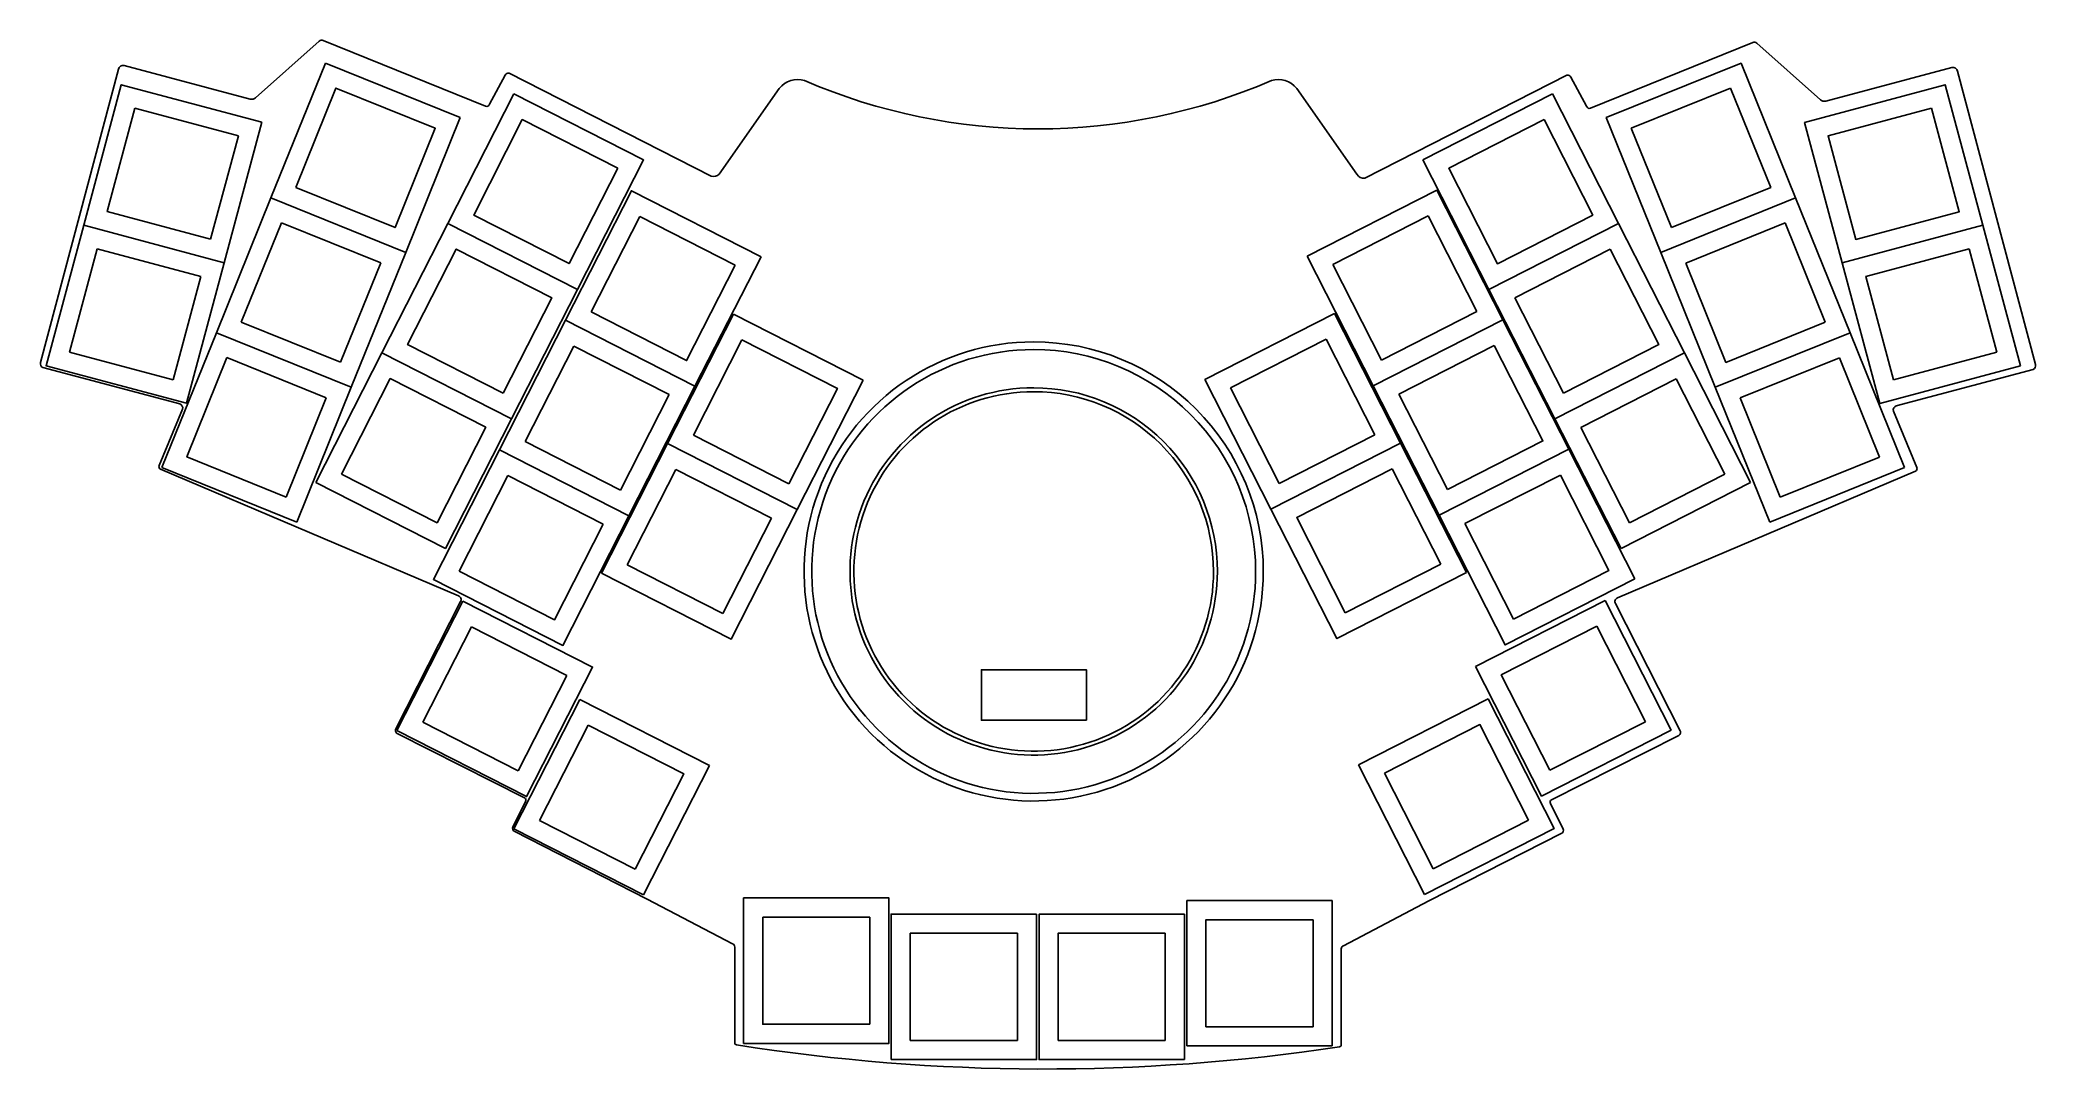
# Model space of a CAD drawing. Extents: x 4317075 to 199924799, y 18744318 to 120395761.
import ezdxf

# ---------------------------------------------------------------- set-up
doc = ezdxf.new("R2010")
doc.units = 0
doc.layers.get('0').update_dxf_attribs({"linetype": 'CONTINUOUS'})

msp = doc.modelspace()

# ---------------------------------------------------------------- linework, layer by layer
at = {"color": 7}
for points in [[(31684755.75, 120275478), (25437507, 114730008)], [(47973487.5, 113894998.5), (32087935.5, 120335227.5)], [(172153908, 120144726.75), (156268356.75, 113704497.75)], [(178804338, 114539508.75), (172557086.25, 120084978.75)], [(12001501.5, 117514500), (4381502.25, 88772998.5)], [(24933321, 114597249), (12573001.5, 117895499.25)], [(40160958.75, 99569117.25), (26948589, 104907261), (32286732.75, 118119630.75)], [(26948589, 104907261), (32286732.75, 118119630.75)], [(32286732.75, 118119630.75), (45499102.5, 112781487)], [(32286732.75, 118119630.75), (45499102.5, 112781487)], [(157811247.75, 112777260), (171023617.5, 118115403.75)], [(171023617.5, 118115403.75), (176361761.25, 104903034)], [(191668842, 117704998.5), (179308521, 114406750.5)], [(8603911.5, 102245291.25), (12292083, 116009733.75), (26056525.5, 112321562.25)], [(8603911.5, 102245291.25), (12292083, 116009733.75)], [(12292083, 116009733.75), (26056525.5, 112321562.25)], [(49911000.75, 116942997.75), (48387002.25, 114085497.75)], [(70104001.5, 107036998.5), (50292001.5, 117133500)], [(76771500.75, 115633500), (70866000, 107227498.5)], [(133375842.75, 107227497.75), (127470342.75, 115633499.25)], [(153949842.75, 116943000), (134137842, 106846497.75)], [(155854842.75, 113894998.5), (154330842.75, 116752498.5)], [(169987535.25, 115674546.75), (160252104.75, 111741177.75)], [(164185473.75, 102005747.25), (173920904.25, 105939116.25), (169987535.25, 115674546.75)], [(177241618.5, 112308856.5), (191006061, 115997028)], [(191006061, 115997028), (194694232.5, 102232585.5), (180929790, 98544414)], [(199860343.5, 88582499.25), (192240342.75, 117323997.75)], [(13617908.25, 113713337.25), (10900308, 103571116.5), (21042528.75, 100853516.25)], [(23760129, 110995737), (13617908.25, 113713337.25)], [(50769462, 115111392.75), (63466305, 108642027.75), (56996940, 95945184.75), (44300097, 102414549.75)], [(44300097, 102414549.75), (50769462, 115111392.75)], [(44300097, 102414549.75), (50769462, 115111392.75)], [(50769462, 115111392.75), (63466305, 108642027.75)], [(139843914.75, 108638088.75), (152540757.75, 115107453.75)], [(139843914.75, 108638088.75), (152540757.75, 115107453.75)], [(152540757.75, 115107453.75), (159010122.75, 102410610.75), (146313279.75, 95941245.75)], [(152540757.75, 115107453.75), (159010122.75, 102410610.75)], [(26056525.5, 112321562.25), (22368354, 98557119.75)], [(26056525.5, 112321562.25), (22368354, 98557119.75)], [(45499102.5, 112781487), (40160958.75, 99569117.25)], [(45499102.5, 112781487), (40160958.75, 99569117.25)], [(176361761.25, 104903034), (163149391.5, 99564890.25), (157811247.75, 112777260)], [(160252104.75, 111741177.75), (164185473.75, 102005747.25)], [(180929790, 98544414), (177241618.5, 112308856.5)], [(21042528.75, 100853516.25), (23760129, 110995737)], [(63466305, 108642027.75), (56996940, 95945184.75)], [(146313279.75, 95941245.75), (139843914.75, 108638088.75)], [(146313279.75, 95941245.75), (139843914.75, 108638088.75)], [(128491049.25, 99198941.25), (141187892.25, 105668306.25)], [(128491049.25, 99198941.25), (141187892.25, 105668306.25)], [(141187892.25, 105668306.25), (147657257.25, 92971463.25)], [(141187892.25, 105668306.25), (147657257.25, 92971463.25)], [(21610662.75, 91694585.25), (26948806.5, 104906955), (40161176.25, 99568811.25)], [(21610662.75, 91694585.25), (26948806.5, 104906955)], [(40160958.75, 99569117.25), (26948589, 104907261)], [(26948806.5, 104906955), (40161176.25, 99568811.25)], [(55811185.5, 92916083.25), (62280550.5, 105612926.25), (74977393.5, 99143561.25)], [(55811185.5, 92916083.25), (62280550.5, 105612926.25)], [(62280550.5, 105612926.25), (74977393.5, 99143561.25)], [(163149390.75, 99564891.75), (176361760.5, 104903035.5)], [(163149390.75, 99564891.75), (176361760.5, 104903035.5)], [(176361760.5, 104903035.5), (181699904.25, 91690665.75)], [(176361760.5, 104903035.5), (181699904.25, 91690665.75)], [(22368354, 98557119.75), (8603911.5, 102245291.25)], [(22368354, 98557119.75), (8603911.5, 102245291.25)], [(27984888.75, 102466098), (24051519.75, 92730667.5)], [(37720319.25, 98532729), (27984888.75, 102466098)], [(50527578, 83248341.75), (37830735, 89717706.75), (44300100, 102414549.75)], [(37830735, 89717706.75), (44300100, 102414549.75), (56996943, 95945184.75), (50527578, 83248341.75)], [(56996940, 95945184.75), (44300097, 102414549.75)], [(44300100, 102414549.75), (56996943, 95945184.75)], [(63099955.5, 103091056.5), (58333055.25, 93735488.25)], [(72455523.75, 98324156.25), (63099955.5, 103091056.5)], [(140368487.25, 103146436.5), (131012919, 98379536.25)], [(145135387.5, 93790868.25), (140368487.25, 103146436.5)], [(159010122.75, 102410610.75), (146313279.75, 95941245.75)], [(152782644.75, 83244401.25), (146313279.75, 95941244.25), (159010122.75, 102410609.25)], [(146313279.75, 95941244.25), (159010122.75, 102410609.25), (165479487.75, 89713766.25)], [(159010122.75, 102410609.25), (165479487.75, 89713766.25)], [(175325678.25, 102462178.5), (165590247.75, 98528809.5)], [(179259047.25, 92726748), (175325678.25, 102462178.5)], [(180936286.5, 98538820.5), (194700729, 102226992)], [(180936286.5, 98538820.5), (194700729, 102226992)], [(194700729, 102226992), (198388900.5, 88462549.5)], [(194700729, 102226992), (198388900.5, 88462549.5)], [(9935370, 99935544), (7217769.75, 89793323.25)], [(20077590.75, 97217943.75), (9935370, 99935544)], [(158190717.75, 99888739.5), (148835149.5, 95121839.25)], [(153602049.75, 85766271), (162957618, 90533171.25), (158190717.75, 99888739.5)], [(193374903.75, 99930595.5), (183232683, 97212995.25), (185950283.25, 87070774.5)], [(196092504, 89788374.75), (193374903.75, 99930595.5)], [(33786950.25, 88797298.5), (37720319.25, 98532729)], [(40161176.25, 99568811.25), (34823032.5, 86356441.5)], [(40161176.25, 99568811.25), (34823032.5, 86356441.5)], [(74977393.5, 99143561.25), (68508028.5, 86446718.25), (55811185.5, 92916083.25)], [(58333055.25, 93735488.25), (67688623.5, 88968588), (72455523.75, 98324156.25)], [(74977393.5, 99143561.25), (68508028.5, 86446718.25)], [(147657257.25, 92971463.25), (134960414.25, 86502098.25), (128491049.25, 99198941.25)], [(134960414.25, 86502098.25), (128491049.25, 99198941.25)], [(131012919, 98379536.25), (135779819.25, 89023968)], [(181699904.25, 91690665.75), (168487534.5, 86352522), (163149390.75, 99564891.75)], [(168487534.5, 86352522), (163149390.75, 99564891.75)], [(165590247.75, 98528809.5), (169523616.75, 88793379), (179259047.25, 92726748)], [(184624458, 84774378), (180936286.5, 98538820.5)], [(198388900.5, 88462549.5), (184624458, 84774378), (180936286.5, 98538820.5)], [(17359990.5, 87075723), (20077590.75, 97217943.75)], [(56996943, 95945184.75), (50527578, 83248341.75)], [(165479487.75, 89713766.25), (152782644.75, 83244401.25), (146313279.75, 95941244.25)], [(148835149.5, 95121839.25), (153602049.75, 85766271)], [(24051519.75, 92730667.5), (33786950.25, 88797298.5)], [(49341819, 80219239.5), (55811184, 92916082.5), (68508027, 86446717.5), (62038662, 73749874.5), (49341819, 80219239.5), (55811184, 92916082.5)], [(55811184, 92916082.5), (68508027, 86446717.5)], [(68508028.5, 86446718.25), (55811185.5, 92916083.25)], [(65824885.5, 80827812.75), (72294250.5, 93524655.75)], [(65824885.5, 80827812.75), (72294250.5, 93524655.75)], [(72294250.5, 93524655.75), (84991093.5, 87055290.75)], [(72294250.5, 93524655.75), (84991093.5, 87055290.75)], [(118477347, 87110672.25), (131174190, 93580037.25), (137643555, 80883194.25), (124946712, 74413829.25)], [(134960410.5, 86502097.5), (147657253.5, 92971462.5)], [(134960410.5, 86502097.5), (147657253.5, 92971462.5)], [(147657257.25, 92971463.25), (134960414.25, 86502098.25)], [(135779819.25, 89023968), (145135387.5, 93790868.25)], [(147657253.5, 92971462.5), (154126618.5, 80274619.5), (141429775.5, 73805254.5)], [(147657253.5, 92971462.5), (154126618.5, 80274619.5)], [(16272302.25, 78482521.5), (21610446, 91694891.25)], [(16272302.25, 78482521.5), (21610446, 91694891.25)], [(21610446, 91694891.25), (34822815.75, 86356747.5)], [(21610446, 91694891.25), (34822815.75, 86356747.5)], [(34823032.5, 86356441.5), (21610662.75, 91694585.25)], [(34823032.5, 86356441.5), (21610662.75, 91694585.25)], [(56630589, 90394212.75), (51863688.75, 81038644.5)], [(65986157.25, 85627312.5), (56630589, 90394212.75)], [(73113655.5, 91002786), (68346755.25, 81647217.75)], [(77702323.5, 76880317.5), (82469223.75, 86235885.75), (73113655.5, 91002786)], [(130354785, 91058167.5), (120999216.75, 86291267.25)], [(135121685.25, 81702599.25), (130354785, 91058167.5)], [(146837848.5, 90449592.75), (137482280.25, 85682692.5)], [(142249180.5, 76327124.25), (151604748.75, 81094024.5), (146837848.5, 90449592.75)], [(181699904.25, 91690665.75), (168487534.5, 86352522)], [(168487534.5, 86352520.5), (181699904.25, 91690664.25), (187038048, 78478294.5)], [(168487534.5, 86352520.5), (181699904.25, 91690664.25)], [(181699904.25, 91690664.25), (187038048, 78478294.5)], [(4614714.75, 88291579.5), (18029209.5, 84718579.5)], [(7217769.75, 89793323.25), (17359990.5, 87075723)], [(22646528.25, 89254034.25), (18713159.25, 79518603.75), (28448589.75, 75585234.75)], [(32381958.75, 85320665.25), (22646528.25, 89254034.25)], [(31361368.5, 77020863), (37830733.5, 89717706)], [(31361368.5, 77020863), (37830733.5, 89717706)], [(37830733.5, 89717706), (50527576.5, 83248341)], [(37830733.5, 89717706), (50527576.5, 83248341)], [(50527578, 83248341.75), (37830735, 89717706.75)], [(152782642.5, 83244403.5), (165479485.5, 89713768.5), (171948850.5, 77016925.5)], [(152782642.5, 83244403.5), (165479485.5, 89713768.5), (171948850.5, 77016925.5)], [(165479487.75, 89713766.25), (152782644.75, 83244401.25)], [(180663822, 89249807.25), (170928391.5, 85316438.25)], [(184597191, 79514376.75), (180663822, 89249807.25)], [(198388900.5, 88462549.5), (184624458, 84774378)], [(185950283.25, 87070774.5), (196092504, 89788374.75)], [(186212632.5, 84528079.5), (199627128, 88101079.5)], [(34822815.75, 86356747.5), (29484672, 73144377.75)], [(34822815.75, 86356747.5), (29484672, 73144377.75)], [(68508027, 86446717.5), (62038662, 73749874.5)], [(84991093.5, 87055290.75), (78521728.5, 74358447.75)], [(84991093.5, 87055290.75), (78521728.5, 74358447.75)], [(124946712, 74413829.25), (118477347, 87110672.25)], [(120999216.75, 86291267.25), (125766117, 76935699)], [(141429775.5, 73805254.5), (134960410.5, 86502097.5)], [(141429775.5, 73805254.5), (134960410.5, 86502097.5)], [(164660080.5, 87191898.75), (155304512.25, 82424998.5)], [(169426980.75, 77836330.5), (164660080.5, 87191898.75)], [(173825678.25, 73140150.75), (168487534.5, 86352520.5)], [(173825678.25, 73140150.75), (168487534.5, 86352520.5)], [(18288000.75, 84200997.75), (16002002.25, 78676498.5)], [(28448589.75, 75585234.75), (32381958.75, 85320665.25)], [(61219257, 76271744.25), (65986157.25, 85627312.5)], [(137482280.25, 85682692.5), (142249180.5, 76327124.25)], [(170928391.5, 85316438.25), (174861760.5, 75581007.75)], [(50527576.5, 83248341), (44058211.5, 70551498), (31361368.5, 77020863)], [(50527576.5, 83248341), (44058211.5, 70551498)], [(159252007.5, 70547560.5), (152782642.5, 83244403.5)], [(159252007.5, 70547560.5), (152782642.5, 83244403.5)], [(155304512.25, 82424998.5), (160071412.5, 73069430.25)], [(188239843.5, 78486000.75), (185953844.25, 84010498.5)], [(62038664.25, 73749873.75), (55569299.25, 61053030.75), (42872456.25, 67522395.75), (49341821.25, 80219238.75)], [(42872456.25, 67522395.75), (49341821.25, 80219238.75)], [(62038662, 73749874.5), (49341819, 80219239.5)], [(49341821.25, 80219238.75), (62038664.25, 73749873.75)], [(49341821.25, 80219238.75), (62038664.25, 73749873.75), (55569299.25, 61053030.75)], [(51863688.75, 81038644.5), (61219257, 76271744.25)], [(59355519.75, 68130971.25), (65824884.75, 80827814.25)], [(59355519.75, 68130971.25), (65824884.75, 80827814.25), (78521727.75, 74358449.25)], [(65824884.75, 80827814.25), (78521727.75, 74358449.25)], [(78521728.5, 74358447.75), (65824885.5, 80827812.75)], [(78521728.5, 74358447.75), (65824885.5, 80827812.75)], [(68346755.25, 81647217.75), (77702323.5, 76880317.5)], [(124946710.5, 74413828.5), (137643553.5, 80883193.5)], [(125766117, 76935699), (135121685.25, 81702599.25)], [(137643553.5, 80883193.5), (144112918.5, 68186350.5)], [(154126618.5, 80274619.5), (141429775.5, 73805254.5)], [(141429775.5, 73805253), (154126618.5, 80274618), (160595983.5, 67577775)], [(141429775.5, 73805253), (154126618.5, 80274618)], [(154126618.5, 80274618), (160595983.5, 67577775)], [(16130966.25, 78326409), (45339002.25, 65912998.5)], [(29484672, 73144377.75), (16272302.25, 78482521.5)], [(29484672, 73144377.75), (16272302.25, 78482521.5)], [(66644289.75, 78305944.5), (61877389.5, 68950376.25)], [(75999858, 73539044.25), (66644289.75, 78305944.5)], [(136824148.5, 78361323.75), (127468580.25, 73594423.5), (132235480.5, 64238855.25)], [(141591048.75, 69005755.5), (136824148.5, 78361323.75)], [(187038048, 78478294.5), (173825678.25, 73140150.75)], [(187038048, 78478294.5), (173825678.25, 73140150.75)], [(174861760.5, 75581007.75), (184597191, 79514376.75)], [(44058211.5, 70551498), (31361368.5, 77020863)], [(50161226.25, 77697369), (45394326, 68341800.75)], [(59516794.5, 72930468.75), (50161226.25, 77697369)], [(153307213.5, 77752748.25), (143951645.25, 72985848)], [(148718545.5, 63630279.75), (158074113.75, 68397180), (153307213.5, 77752748.25)], [(158902844.25, 65722497.75), (188110878, 78135909)], [(171948850.5, 77016925.5), (159252007.5, 70547560.5)], [(171948850.5, 77016925.5), (159252007.5, 70547560.5)], [(160071412.5, 73069430.25), (169426980.75, 77836330.5)], [(78521727.75, 74358449.25), (72052362.75, 61661606.25), (59355519.75, 68130971.25)], [(78521727.75, 74358449.25), (72052362.75, 61661606.25)], [(144112918.5, 68186350.5), (131416075.5, 61716985.5), (124946710.5, 74413828.5)], [(45394326, 68341800.75), (54749894.25, 63574900.5), (59516794.5, 72930468.75)], [(71232957.75, 64183476), (75999858, 73539044.25)], [(160595983.5, 67577775), (147899140.5, 61108410), (141429775.5, 73805253)], [(147899140.5, 61108410), (141429775.5, 73805253)], [(143951645.25, 72985848), (148718545.5, 63630279.75)], [(61877389.5, 68950376.25), (71232957.75, 64183476)], [(132235480.5, 64238855.25), (141591048.75, 69005755.5)], [(55569299.25, 61053030.75), (42872456.25, 67522395.75)], [(72052362.75, 61661606.25), (59355519.75, 68130971.25)], [(160595983.5, 67577775), (147899140.5, 61108410)], [(45529501.5, 65341497.75), (39198078, 52861590)], [(45775187.25, 65400291.75), (58472030.25, 58930926.75), (52002665.25, 46234083.75), (39305822.25, 52703448.75)], [(39305822.25, 52703448.75), (45775187.25, 65400291.75)], [(39305822.25, 52703448.75), (45775187.25, 65400291.75)], [(45775187.25, 65400291.75), (58472030.25, 58930926.75)], [(157693252.5, 65455670.25), (164162617.5, 52758827.25), (151465774.5, 46289462.25), (144996409.5, 58986305.25)], [(144996409.5, 58986305.25), (157693252.5, 65455670.25)], [(144996409.5, 58986305.25), (157693252.5, 65455670.25)], [(157693252.5, 65455670.25), (164162617.5, 52758827.25)], [(165043765.5, 52671088.5), (158712342, 65150998.5)], [(46594592.25, 62878422), (41827692, 53522853.75)], [(55950160.5, 58111521.75), (46594592.25, 62878422)], [(156873847.5, 62933800.5), (147518279.25, 58166900.25), (152285179.5, 48811332)], [(161640747.75, 53578232.25), (156873847.5, 62933800.5)], [(58472030.25, 58930926.75), (52002665.25, 46234083.75)], [(151465774.5, 46289462.25), (144996409.5, 58986305.25)], [(51183260.25, 48755953.5), (55950160.5, 58111521.75)], [(50760324.75, 43059871.5), (57229689.75, 55756714.5)], [(50760324.75, 43059871.5), (57229689.75, 55756714.5)], [(57229689.75, 55756714.5), (69926532.75, 49287349.5)], [(57229689.75, 55756714.5), (69926532.75, 49287349.5)], [(133541908.5, 49342731), (146238751.5, 55812096)], [(133541908.5, 49342731), (146238751.5, 55812096)], [(146238751.5, 55812096), (152708116.5, 43115253), (140011273.5, 36645888)], [(146238751.5, 55812096), (152708116.5, 43115253)], [(41827692, 53522853.75), (51183260.25, 48755953.5)], [(58049094.75, 53234844.75), (53282194.5, 43879276.5)], [(62637762.75, 39112376.25), (67404663, 48467944.5), (58049094.75, 53234844.75)], [(150186246.75, 43934658), (145419346.5, 53290226.25), (136063778.25, 48523326)], [(152285179.5, 48811332), (161640747.75, 53578232.25)], [(52002665.25, 46234083.75), (39305822.25, 52703448.75)], [(39388577.25, 52387498.5), (51816000.75, 46100996.25)], [(164162617.5, 52758827.25), (151465774.5, 46289462.25)], [(152425842.75, 45910499.25), (164853266.25, 52196997.75)], [(69926532.75, 49287349.5), (63457167.75, 36590506.5)], [(69926532.75, 49287349.5), (63457167.75, 36590506.5)], [(140011273.5, 36645888), (133541908.5, 49342731)], [(140011273.5, 36645888), (133541908.5, 49342731)], [(136063778.25, 48523326), (140830678.5, 39167757.75)], [(51898088.25, 45759416.25), (50674050.75, 43244548.5)], [(153567793.5, 43054049.25), (152343756.75, 45568916.25)], [(63457167.75, 36590506.5), (50760324.75, 43059871.5)], [(63457167.75, 36590506.5), (50760324.75, 43059871.5)], [(53282194.5, 43879276.5), (62637762.75, 39112376.25)], [(152708116.5, 43115253), (140011273.5, 36645888)], [(140830678.5, 39167757.75), (150186246.75, 43934658)], [(50785713, 42835968), (63817501.5, 36194998.5)], [(140424340.5, 36004498.5), (153456130.5, 42645469.5)], [(63817501.5, 36194998.5), (72199502.25, 31813498.5)], [(116698192.5, 21794017.5), (116698192.5, 36044017.5)], [(116698192.5, 36044017.5), (130948192.5, 36044017.5)], [(116698192.5, 36044017.5), (130948192.5, 36044017.5)], [(116698192.5, 21794017.5), (116698192.5, 36044017.5)], [(130948192.5, 36044017.5), (130948192.5, 21794017.5)], [(130948192.5, 36044017.5), (130948192.5, 21794017.5)], [(132042343.5, 31622997), (140424340.5, 36004498.5)], [(75141001.5, 34425516.75), (75141001.5, 23925516.75), (85641001.5, 23925516.75)], [(85641001.5, 34425516.75), (75141001.5, 34425516.75)], [(85641001.5, 23925516.75), (85641001.5, 34425516.75)], [(101976000, 34712998.5), (101976000, 20462998.5), (87726000, 20462998.5)], [(87726000, 34712998.5), (101976000, 34712998.5)], [(87726000, 20462998.5), (87726000, 34712998.5)], [(87726000, 20462998.5), (87726000, 34712998.5), (101976000, 34712998.5)], [(101976000, 34712998.5), (101976000, 20462998.5)], [(102220191, 20460518.25), (102220191, 34710518.25), (116470191, 34710518.25)], [(116470191, 20460518.25), (102220191, 20460518.25), (102220191, 34710518.25)], [(102220191, 34710518.25), (116470191, 34710518.25)], [(116470191, 34710518.25), (116470191, 20460518.25)], [(116470191, 34710518.25), (116470191, 20460518.25)], [(129073192.5, 34169017.5), (118573192.5, 34169017.5), (118573192.5, 23669017.5)], [(129073192.5, 23669017.5), (129073192.5, 34169017.5)], [(72404148.75, 31488703.5), (72402002.25, 22098000)], [(89601000, 32837998.5), (89601000, 22337998.5)], [(100101000, 32837998.5), (89601000, 32837998.5)], [(100101000, 22337998.5), (100101000, 32837998.5)], [(114595191, 32835518.25), (104095191, 32835518.25), (104095191, 22335518.25)], [(114595191, 22335518.25), (114595191, 32835518.25)], [(131839842, 21907498.5), (131837693.25, 31298206.5)], [(118573192.5, 23669017.5), (129073192.5, 23669017.5)], [(89601000, 22337998.5), (100101000, 22337998.5)], [(104095191, 22335518.25), (114595191, 22335518.25)], [(130948192.5, 21794017.5), (116698192.5, 21794017.5)], [(130948192.5, 21794017.5), (116698192.5, 21794017.5)], [(101976000, 20462998.5), (87726000, 20462998.5)], [(116470191, 20460518.25), (102220191, 20460518.25)]]:
    msp.add_lwpolyline(points, dxfattribs=at)
for points in [[(176361761.25, 104903034), (163149391.5, 99564890.25), (157811247.75, 112777260), (171023617.5, 118115403.75)], [(29389446, 105943343.25), (39124876.5, 102009974.25), (43058245.5, 111745404.75), (33322815, 115678773.75)], [(194694232.5, 102232585.5), (180929790, 98544414), (177241618.5, 112308856.5), (191006061, 115997028)], [(189680235.75, 113700631.5), (179538015, 110983031.25), (182255615.25, 100840810.5), (192397836, 103558410.75)], [(60944435.25, 107822622.75), (51588867, 112589523), (46821966.75, 103233954.75), (56177535, 98467054.5)], [(151721352.75, 112585584), (142365784.5, 107818683.75), (147132684.75, 98463115.5), (156488253, 103230015.75)], [(4921373.25, 88467498), (8609544.75, 102231940.5), (22373987.25, 98543769), (18685815.75, 84779326.5), (4921373.25, 88467498), (8609544.75, 102231940.5), (22373987.25, 98543769), (18685815.75, 84779326.5)], [(49708173, 85770211.5), (54475073.25, 95125779.75), (45119505, 99892680), (40352604.75, 90537111.75)], [(124946712, 74413829.25), (118477347, 87110672.25), (131174190, 93580037.25), (137643555, 80883194.25)], [(101697002.25, 90800999.25)], [(101697002.25, 90050999.25)], [(33883238.25, 77840268), (43238806.5, 73073367.75), (48005706.75, 82428936), (38650138.5, 87195836.25)], [(101697002.25, 86301000)], [(101697002.25, 85921124.25)], [(144112918.5, 68186350.5), (131416075.5, 61716985.5), (124946710.5, 74413828.5), (137643553.5, 80883193.5)], [(73266001.5, 36300516.75), (87516001.5, 36300516.75), (87516001.5, 22050516.75), (73266001.5, 22050516.75)], [(87516001.5, 22050516.75), (73266001.5, 22050516.75), (73266001.5, 36300516.75), (87516001.5, 36300516.75)]]:
    msp.add_lwpolyline(points, close=True, dxfattribs=at)
at = {"color": 2}
msp.add_lwpolyline([(106870500.75, 53720997), (96583501.5, 53720998.5), (96583500.75, 58673999.25), (106870500.75, 58674000)], close=True, dxfattribs=at)
at = {"color": 7}
for points in [[(32087952.293408, 120335264.849273), (31953407.02376, 120395760.636784), (31795956.801727, 120372413.524892), (31684755.858451, 120275477.875589)], [(172557087.640618, 120084980.345539), (172445884.343428, 120181901.391955), (172288440.059607, 120205232.844587), (172153907.887292, 120144727.000601)], [(12573002.297587, 117895503.919325), (12311607.173494, 117940153.942378), (12060820.560283, 117772961.379215), (12001501.502896, 117514499.999335)], [(192240298.786286, 117323987.660891), (192180988.328517, 117582435.463475), (191930225.202871, 117749628.291827), (191668841.994269, 117704998.53357)], [(50292000.124759, 117133493.008829), (50136448.588415, 117164091.733117), (49979855.444724, 117085796.886557), (49911000.985029, 116942997.636674)], [(79248011.309137, 116415763.245542), (78340165.45672, 116692954.98155), (77355392.286376, 116381891.62476), (76771500.593701, 115633500.121943)], [(79247999.299646, 116415723.864717), (93842556.626585, 110099563.806796), (110399286.166234, 110099563.707852), (124993843.568665, 116415723.591338)], [(127470328.697203, 115633488.592414), (126894271.841907, 116393061.189764), (125901694.612622, 116706581.771187), (124993843.401763, 116415724.056624)], [(154330814.16703, 116752484.729779), (154262003.997828, 116895314.607347), (154105396.58727, 116973630.328474), (153949842.822368, 116942999.63249)], [(24933316.269883, 114597232.164243), (25113022.165164, 114546742.608284), (25305977.748904, 114597556.272318), (25437507.249667, 114730007.75207)], [(47973494.493569, 113895020.216144), (48139884.190448, 113841435.296877), (48319589.081113, 113924214.336529), (48387002.056385, 114085497.830927)], [(155854826.449342, 113894991.683638), (155922264.626643, 113733719.920927), (156101958.309669, 113650943.588058), (156268356.677009, 113704497.976791)], [(178804312.585863, 114539483.505109), (178935861.402616, 114407052.763707), (179128817.346766, 114356257.040311), (179308521.013867, 114406750.45065)], [(70104006.177622, 107037015.672557), (70373844.66552, 106963514.52207), (70662488.574783, 107035669.595818), (70865999.966994, 107227498.535017)], [(133375815.314923, 107227482.838976), (133524837.133894, 106953294.755227), (133829081.142951, 106801183.94467), (134137842.034291, 106846497.516344)], [(101697002.25, 90800999.25), (92596601.74178, 90800999.25), (84392285.270879, 85319050.245415), (80909712.768496, 76911376.478215)], [(101697002.25, 90050999.25), (92899948.425387, 90050999.25), (84969109.170183, 84751781.878901), (81602622.41788, 76624363.903941)], [(117606904.826697, 84210901.826697), (113387336.311617, 88430470.341778), (107664373.27139, 90800999.25), (101697002.25, 90800999.25)], [(117076574.740807, 83680571.740807), (112997658.509563, 87759487.972052), (107465460.90401, 90050999.25), (101697002.25, 90050999.25)], [(4381530.107317, 88772989.388914), (4317075.19859, 88575917.300903), (4420123.051123, 88363174.98771), (4614714.780346, 88291579.58248)], [(199627146.220895, 88101029.989334), (199821749.216176, 88172647.701566), (199924798.638987, 88385408.008348), (199860343.526637, 88582499.258711)], [(101697002.25, 86301000), (94416681.540077, 86301000), (87853228.089879, 81915440.6136), (85067169.971887, 75189301.319584)], [(114424924.841688, 81028921.841688), (111049269.888971, 84404576.794405), (106470899.266024, 86301000), (101697002.25, 86301000)], [(18287970.407569, 84201007.819127), (18359103.838521, 84415362.185162), (18243367.490915, 84646857.019809), (18029209.426426, 84718579.280311)], [(101697002.25, 85921124.25), (94570326.938671, 85921124.25), (88145389.971701, 81628118.618692), (85418129.40221, 75043929.163702)], [(114156312.122855, 80760309.122855), (110851897.692553, 84064723.553156), (106370149.953034, 85921124.25), (101697002.25, 85921124.25)], [(124197002.25, 68300999.25), (124197002.25, 74268370.27139), (121826473.341778, 79991333.311617), (117606904.826697, 84210901.826697)], [(186212614.892592, 84528132.057624), (185998447.286767, 84456383.449782), (185882711.893232, 84224871.571846), (185953844.011392, 84010498.420826)], [(123447002.25, 68300999.25), (123447002.25, 74069457.90401), (121155490.972052, 79601655.509563), (117076574.740807, 83680571.740807)], [(119317127.25, 68300999.25), (119317127.25, 72974146.953034), (117460726.553156, 77455894.692553), (114156312.122855, 80760309.122855)], [(119697003, 68300999.25), (119697003, 73074896.266024), (117800579.794405, 77653266.888971), (114424924.841688, 81028921.841688)], [(16002006.28732, 78676496.566571), (15971653.642762, 78613115.248021), (15968233.595702, 78540150.412049), (15992524.499932, 78474207.811673)], [(15992524.499932, 78474207.811673), (16016815.404162, 78408265.211297), (16066750.816991, 78354954.62552), (16130966.152709, 78326408.78114)], [(188110887.820229, 78135886.91626), (188175101.760359, 78164441.662016), (188225034.18161, 78217757.554579), (188249323.567102, 78283703.20921)], [(188249323.567102, 78283703.20921), (188273612.952595, 78349648.86384), (188270193.473145, 78422615.556599), (188239843.18983, 78486000.601483)], [(80909712.768496, 76911376.478215), (77427140.266113, 68503702.711015), (79352144.762427, 58826051.584179), (85787099.673303, 52391096.673303)], [(81602622.41788, 76624363.903941), (78236135.665576, 68496945.928981), (80096973.345346, 59141883.173039), (86317429.759193, 52921426.759193)], [(85067169.971887, 75189301.319584), (82281111.853895, 68463162.025568), (83821115.515113, 60721040.801511), (88969079.658312, 55573076.658312)], [(85418129.40221, 75043929.163702), (82690868.832719, 68459739.708711), (84198371.93719, 60881009.817101), (89237692.377145, 55841689.377145)], [(108439932.163702, 52022126.40221), (115024121.618692, 54749386.971701), (119317127.25, 61174323.938671), (119317127.25, 68300999.25)], [(108585304.319584, 51671166.971887), (115311443.6136, 54457225.089879), (119697003, 61020678.540077), (119697003, 68300999.25)], [(110020366.903941, 48206619.41788), (118147784.878901, 51573106.170183), (123447002.25, 59503945.425387), (123447002.25, 68300999.25)], [(110307379.478215, 47513709.768496), (118715053.245415, 50996282.270879), (124197002.25, 59200598.74178), (124197002.25, 68300999.25)], [(45564889.337401, 65670800.65745), (45528327.173129, 65780499.161161), (45445889.674786, 65868889.181309), (45339002.180463, 65912998.331494)], [(45529476.5837, 65341512.549773), (45588527.62028, 65440928.487387), (45601451.501673, 65561102.153739), (45564889.337401, 65670800.65745)], [(158676992.651657, 65480276.858092), (158640426.649862, 65370589.077941), (158653326.833192, 65250425.315742), (158712342.316833, 65150998.688059)], [(158902852.832968, 65722476.962524), (158795982.001209, 65678350.928019), (158713558.653453, 65589964.638243), (158676992.651657, 65480276.858092)], [(88969079.658312, 55573076.658312), (94117043.801511, 50425112.515113), (101859165.025568, 48885108.853895), (108585304.319584, 51671166.971887)], [(89237692.377145, 55841689.377145), (94277012.817101, 50802368.93719), (101855742.708711, 49294865.832719), (108439932.163702, 52022126.40221)], [(39198044.851295, 52861606.951072), (39153433.025234, 52774366.201116), (39148797.460776, 52672078.387781), (39185335.323696, 52581160.028521)], [(86317429.759193, 52921426.759193), (92537886.173039, 46700970.345346), (101892948.928981, 44840132.665576), (110020366.903941, 48206619.41788)], [(39185335.323696, 52581160.028521), (39221873.186616, 52490241.669261), (39296001.940248, 52419607.307229), (39388577.334164, 52387498.742662)], [(85787099.673303, 52391096.673303), (92222054.584179, 45956141.762427), (101899705.711015, 44031137.266113), (110307379.478215, 47513709.768496)], [(164853259.769135, 52197016.429862), (164945821.901884, 52229130.301113), (165019937.785387, 52299760.75212), (165056469.570604, 52390669.925555)], [(165056469.570604, 52390669.925555), (165093001.355821, 52481579.09899), (165088367.753493, 52583854.973594), (165043765.230256, 52671088.36208)], [(51898060.772747, 45759432.807883), (51968654.011925, 45876579.931584), (51932106.578859, 46028703.162404), (51816000.601736, 46100996.01188)], [(152425846.958829, 45910492.48471), (152309692.712612, 45838230.47905), (152273123.9525, 45686068.348973), (152343756.762657, 45568916.257631)], [(50674099.004947, 43244520.419653), (50634048.632421, 43175695.464144), (50623311.22502, 43093671.142576), (50644296.594755, 43016856.293117)], [(153597209.446327, 42826460.291629), (153618183.396924, 42903207.99303), (153607591.549459, 42985156.350995), (153567793.510988, 43054049.256347)], [(50644296.594755, 43016856.293117), (50665281.964489, 42940041.443658), (50716232.428333, 42874869.88943), (50785713.099346, 42835968.177438)], [(153456133.552327, 42645464.086571), (153525438.050976, 42684540.969008), (153576235.495729, 42749712.590228), (153597209.446327, 42826460.291629)], [(72404128.10259, 31488704.902413), (72413720.136978, 31629926.250065), (72331026.150744, 31761182.730969), (72199502.226486, 31813498.440886)], [(132042352.924109, 31622973.309161), (131910837.839624, 31570657.200129), (131828137.043815, 31439422.191887), (131837693.571947, 31298206.521787)], [(72402004.043722, 22098000.024143), (72403351.084294, 21997920.257441), (72480721.642622, 21915346.610612), (72580502.26826, 21907497.982137)], [(72580502.303236, 21907498.086136), (92147333.879503, 18808571.662819), (112074934.789031, 18744317.511568), (131661343.534488, 21716999.022766)], [(131661340.50307, 21717037.272869), (131761098.729491, 21724900.131404), (131838456.150121, 21807440.478317), (131839842.164807, 21907498.497717)]]:
    msp.add_open_spline(points, degree=3, dxfattribs=at)

doc.saveas('drawing.dxf')
